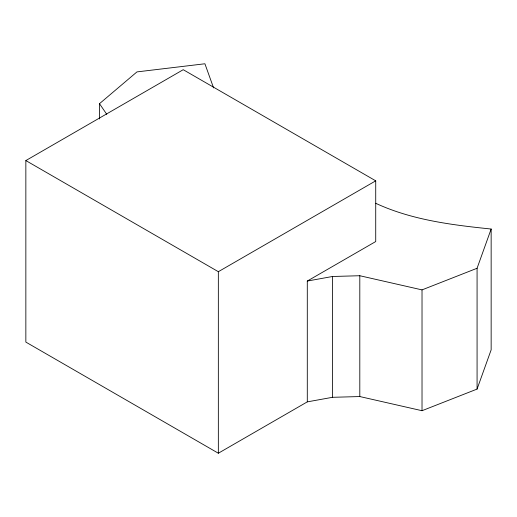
<?xml version="1.0" encoding="UTF-8"?>
<svg xmlns="http://www.w3.org/2000/svg" width="517" height="517" viewBox="0 0 517 517"><rect width="100%" height="100%" fill="white"/><g stroke="black" fill="none" stroke-linecap="round" stroke-linejoin="round"><path stroke-width="0.78" d="M307.292 401.871L307.292 281.054L375.723 241.549L375.723 180.834L183.231 69.698L25.85 160.567L25.85 342.092L218.342 453.228L307.292 401.871L332.528 397.302L359.806 396.552L422.021 410.711L477.075 389.081L477.075 268.265L491.15 229.031C451.89 224.96 411.933 220.074 375.743 203.304M477.075 389.081L491.15 349.847L491.15 229.031M99.497 118.988L99.497 103.684L136.96 71.902L204.913 63.772L213.573 87.896M25.85 160.567L218.342 271.696L375.723 180.834M307.292 281.054L332.528 276.485L359.806 275.729L422.021 289.888L477.075 268.265M99.497 103.684L106.76 114.328M422.021 289.888L422.021 410.711M359.806 275.729L359.806 396.552M332.528 276.485L332.528 397.302M218.342 271.696L218.342 453.228"/></g></svg>
